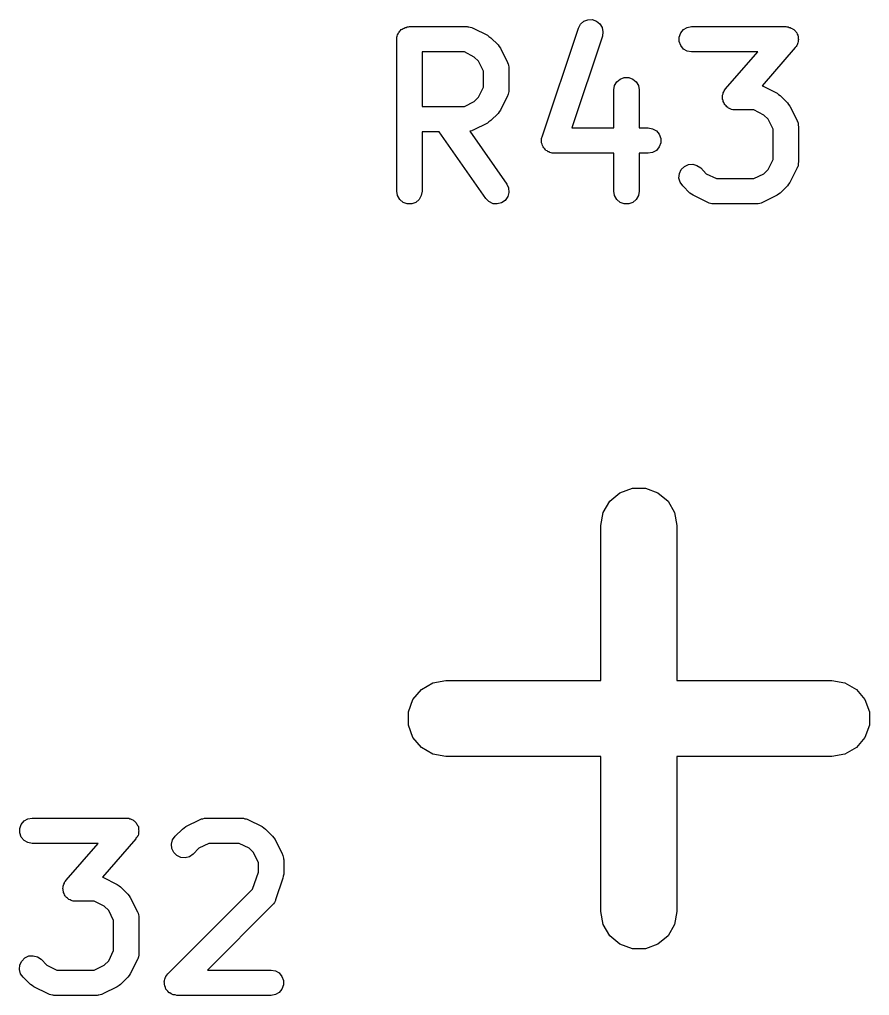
# Model space of a CAD drawing. Extents: x 83.4 to 168.1, y -157.3 to -85.4.
# Drawn here: x 134.279 to 137.634, y -117.332 to -113.479 of the extents above; entities that cross this region are included whole.
import ezdxf

# ---------------------------------------------------------------- set-up
doc = ezdxf.new("R2010")
doc.units = 0
doc.header["$MEASUREMENT"] = 0
doc.layers.add('BLACK', color=7, linetype='CONTINUOUS')

msp = doc.modelspace()

# ---------------------------------------------------------------- linework, layer by layer
at = {"layer": 'Black'}
for p, q in [((135.805, -113.51), (135.809, -113.508)), ((135.809, -113.508), (135.814, -113.508)), ((135.814, -113.508), (135.818, -113.507)), ((135.818, -113.507), (136.046, -113.507)), ((136.046, -113.507), (136.049, -113.508)), ((136.049, -113.508), (136.052, -113.508)), ((136.052, -113.508), (136.058, -113.509)), ((136.058, -113.509), (136.064, -113.51)), ((136.485, -113.513), (136.493, -113.498)), ((136.493, -113.498), (136.506, -113.486)), ((136.506, -113.486), (136.522, -113.48)), ((136.522, -113.48), (136.54, -113.479)), ((136.54, -113.479), (136.556, -113.485)), ((136.556, -113.485), (136.57, -113.496)), ((136.57, -113.496), (136.579, -113.51)), ((136.915, -113.51), (136.932, -113.507)), ((136.932, -113.507), (137.304, -113.507)), ((137.304, -113.507), (137.308, -113.508)), ((137.308, -113.508), (137.313, -113.508)), ((137.313, -113.508), (137.317, -113.51)), ((135.769, -113.549), (135.77, -113.545)), ((135.77, -113.545), (135.771, -113.54)), ((135.771, -113.54), (135.773, -113.536)), ((135.773, -113.536), (135.775, -113.532)), ((135.775, -113.532), (135.777, -113.529)), ((135.777, -113.529), (135.78, -113.525)), ((135.78, -113.525), (135.783, -113.522)), ((135.783, -113.522), (135.786, -113.519)), ((135.786, -113.519), (135.79, -113.517)), ((135.79, -113.517), (135.793, -113.514)), ((135.793, -113.514), (135.797, -113.513)), ((135.797, -113.513), (135.801, -113.51)), ((135.801, -113.51), (135.805, -113.51)), ((136.064, -113.51), (136.066, -113.512)), ((136.066, -113.512), (136.069, -113.513)), ((136.069, -113.513), (136.126, -113.541)), ((136.126, -113.541), (136.132, -113.546)), ((136.132, -113.546), (136.139, -113.551)), ((136.342, -113.942), (136.485, -113.513)), ((136.58, -113.545), (136.459, -113.907)), ((136.579, -113.51), (136.582, -113.527)), ((136.582, -113.527), (136.58, -113.545)), ((136.883, -113.549), (136.889, -113.532)), ((136.889, -113.532), (136.9, -113.519)), ((136.9, -113.519), (136.915, -113.51)), ((137.317, -113.51), (137.321, -113.51)), ((137.321, -113.51), (137.325, -113.513)), ((137.325, -113.513), (137.33, -113.515)), ((137.33, -113.515), (137.332, -113.517)), ((137.332, -113.517), (137.336, -113.519)), ((137.336, -113.519), (137.339, -113.523)), ((137.339, -113.523), (137.343, -113.526)), ((137.343, -113.526), (137.344, -113.529)), ((137.344, -113.529), (137.347, -113.532)), ((137.347, -113.532), (137.349, -113.537)), ((137.349, -113.537), (137.351, -113.541)), ((137.351, -113.541), (137.352, -113.545)), ((137.352, -113.545), (137.353, -113.549)), ((135.768, -113.557), (135.769, -113.553)), ((135.768, -114.157), (135.768, -113.557)), ((135.769, -113.553), (135.769, -113.549)), ((136.139, -113.551), (136.168, -113.579)), ((136.168, -113.579), (136.172, -113.586)), ((136.172, -113.586), (136.177, -113.592)), ((136.883, -113.566), (136.883, -113.549)), ((136.889, -113.582), (136.883, -113.566)), ((136.9, -113.596), (136.889, -113.582)), ((137.344, -113.586), (137.341, -113.59)), ((137.347, -113.582), (137.344, -113.586)), ((137.348, -113.579), (137.347, -113.582)), ((137.35, -113.575), (137.348, -113.579)), ((137.351, -113.571), (137.35, -113.575)), ((137.353, -113.566), (137.351, -113.571)), ((137.353, -113.549), (137.353, -113.554)), ((137.353, -113.554), (137.354, -113.558)), ((137.354, -113.558), (137.353, -113.562)), ((137.353, -113.562), (137.353, -113.566)), ((135.868, -113.607), (135.868, -113.822)), ((136.035, -113.607), (135.868, -113.607)), ((136.074, -113.627), (136.035, -113.607)), ((136.177, -113.592), (136.205, -113.649)), ((136.915, -113.604), (136.9, -113.596)), ((136.932, -113.607), (136.915, -113.604)), ((137.193, -113.607), (136.932, -113.607)), ((137.066, -113.753), (137.193, -113.607)), ((137.341, -113.59), (137.21, -113.741)), ((136.091, -113.644), (136.074, -113.627)), ((136.111, -113.683), (136.091, -113.644)), ((136.205, -113.649), (136.206, -113.652)), ((136.206, -113.652), (136.208, -113.654)), ((136.208, -113.654), (136.209, -113.66)), ((136.209, -113.66), (136.21, -113.666)), ((136.111, -113.746), (136.111, -113.683)), ((136.21, -113.666), (136.21, -113.669)), ((136.21, -113.669), (136.211, -113.672)), ((136.211, -113.672), (136.211, -113.757)), ((136.625, -113.757), (136.628, -113.74)), ((136.628, -113.74), (136.637, -113.725)), ((136.637, -113.725), (136.65, -113.714)), ((136.65, -113.714), (136.666, -113.708)), ((136.666, -113.708), (136.684, -113.708)), ((136.684, -113.708), (136.7, -113.714)), ((136.7, -113.714), (136.713, -113.725)), ((136.713, -113.725), (136.722, -113.74)), ((136.722, -113.74), (136.725, -113.757)), ((136.091, -113.785), (136.111, -113.746)), ((136.206, -113.777), (136.205, -113.78)), ((136.208, -113.774), (136.206, -113.777)), ((136.209, -113.769), (136.208, -113.774)), ((136.21, -113.763), (136.209, -113.769)), ((136.211, -113.757), (136.21, -113.76)), ((136.21, -113.76), (136.21, -113.763)), ((136.625, -113.907), (136.625, -113.757)), ((136.725, -113.757), (136.725, -113.907)), ((137.054, -113.777), (137.056, -113.773)), ((137.054, -113.781), (137.054, -113.777)), ((137.056, -113.773), (137.057, -113.768)), ((137.057, -113.768), (137.059, -113.765)), ((137.059, -113.765), (137.06, -113.761)), ((137.06, -113.761), (137.063, -113.757)), ((137.063, -113.757), (137.066, -113.753)), ((137.21, -113.741), (137.212, -113.741)), ((137.212, -113.741), (137.269, -113.77)), ((137.269, -113.77), (137.275, -113.775)), ((137.275, -113.775), (137.282, -113.779)), ((137.282, -113.779), (137.31, -113.808)), ((136.035, -113.822), (136.074, -113.802)), ((136.074, -113.802), (136.091, -113.785)), ((136.205, -113.78), (136.177, -113.837)), ((137.054, -113.785), (137.054, -113.781)), ((137.054, -113.79), (137.054, -113.785)), ((137.054, -113.795), (137.054, -113.79)), ((137.056, -113.798), (137.054, -113.795)), ((137.056, -113.802), (137.056, -113.798)), ((137.059, -113.806), (137.056, -113.802)), ((137.06, -113.811), (137.059, -113.806)), ((137.063, -113.814), (137.06, -113.811)), ((137.065, -113.817), (137.063, -113.814)), ((137.068, -113.82), (137.065, -113.817)), ((137.31, -113.808), (137.315, -113.814)), ((137.315, -113.814), (137.32, -113.821)), ((135.868, -113.822), (136.035, -113.822)), ((136.168, -113.85), (136.139, -113.878)), ((136.172, -113.843), (136.168, -113.85)), ((136.177, -113.837), (136.172, -113.843)), ((137.071, -113.824), (137.068, -113.82)), ((137.075, -113.826), (137.071, -113.824)), ((137.078, -113.829), (137.075, -113.826)), ((137.082, -113.83), (137.078, -113.829)), ((137.087, -113.833), (137.082, -113.83)), ((137.09, -113.834), (137.087, -113.833)), ((137.094, -113.835), (137.09, -113.834)), ((137.099, -113.835), (137.094, -113.835)), ((137.104, -113.836), (137.099, -113.835)), ((137.178, -113.836), (137.104, -113.836)), ((137.217, -113.856), (137.178, -113.836)), ((137.234, -113.873), (137.217, -113.856)), ((137.32, -113.821), (137.348, -113.878)), ((136.126, -113.888), (136.069, -113.916)), ((136.132, -113.883), (136.126, -113.888)), ((136.139, -113.878), (136.132, -113.883)), ((137.254, -113.912), (137.234, -113.873)), ((137.348, -113.878), (137.349, -113.881)), ((137.349, -113.881), (137.351, -113.883)), ((137.351, -113.883), (137.352, -113.889)), ((137.352, -113.889), (137.353, -113.894)), ((137.353, -113.894), (137.353, -113.897)), ((135.935, -113.922), (135.868, -113.922)), ((135.868, -113.922), (135.868, -114.157)), ((136.12, -114.186), (135.935, -113.922)), ((136.058, -113.92), (136.056, -113.92)), ((136.056, -113.92), (136.202, -114.129)), ((136.064, -113.919), (136.058, -113.92)), ((136.066, -113.917), (136.064, -113.919)), ((136.069, -113.916), (136.066, -113.917)), ((136.459, -113.907), (136.625, -113.907)), ((136.725, -113.907), (136.761, -113.907)), ((136.761, -113.907), (136.778, -113.91)), ((136.778, -113.91), (136.793, -113.919)), ((136.793, -113.919), (136.804, -113.932)), ((136.804, -113.932), (136.81, -113.949)), ((137.254, -114.031), (137.254, -113.912)), ((137.353, -113.897), (137.354, -113.9)), ((137.354, -113.9), (137.354, -114.043)), ((136.339, -113.959), (136.34, -113.954)), ((136.34, -113.962), (136.339, -113.959)), ((136.34, -113.949), (136.341, -113.945)), ((136.34, -113.954), (136.34, -113.949)), ((136.34, -113.966), (136.34, -113.962)), ((136.342, -113.971), (136.34, -113.966)), ((136.341, -113.945), (136.342, -113.942)), ((136.343, -113.976), (136.342, -113.971)), ((136.81, -113.966), (136.804, -113.982)), ((136.81, -113.949), (136.81, -113.966)), ((136.345, -113.979), (136.343, -113.976)), ((136.346, -113.982), (136.345, -113.979)), ((136.349, -113.986), (136.346, -113.982)), ((136.352, -113.99), (136.349, -113.986)), ((136.355, -113.993), (136.352, -113.99)), ((136.357, -113.996), (136.355, -113.993)), ((136.362, -113.998), (136.357, -113.996)), ((136.366, -114.001), (136.362, -113.998)), ((136.369, -114.002), (136.366, -114.001)), ((136.372, -114.004), (136.369, -114.002)), ((136.377, -114.005), (136.372, -114.004)), ((136.382, -114.007), (136.377, -114.005)), ((136.386, -114.007), (136.382, -114.007)), ((136.389, -114.007), (136.386, -114.007)), ((136.625, -114.007), (136.389, -114.007)), ((136.625, -114.157), (136.625, -114.007)), ((136.761, -114.007), (136.725, -114.007)), ((136.725, -114.007), (136.725, -114.157)), ((136.778, -114.004), (136.761, -114.007)), ((136.793, -113.996), (136.778, -114.004)), ((136.804, -113.982), (136.793, -113.996)), ((137.234, -114.071), (137.254, -114.031)), ((137.354, -114.043), (137.353, -114.046)), ((137.353, -114.046), (137.353, -114.049)), ((136.882, -114.105), (136.884, -114.087)), ((136.884, -114.087), (136.891, -114.071)), ((136.891, -114.071), (136.904, -114.059)), ((136.904, -114.059), (136.919, -114.052)), ((136.919, -114.052), (136.937, -114.05)), ((136.937, -114.05), (136.953, -114.055)), ((136.953, -114.055), (136.968, -114.065)), ((136.968, -114.065), (136.99, -114.088)), ((137.217, -114.088), (137.234, -114.071)), ((137.348, -114.065), (137.32, -114.123)), ((137.349, -114.063), (137.348, -114.065)), ((137.351, -114.06), (137.349, -114.063)), ((137.352, -114.054), (137.351, -114.06)), ((137.353, -114.049), (137.352, -114.054)), ((136.887, -114.121), (136.882, -114.105)), ((136.897, -114.136), (136.887, -114.121)), ((136.99, -114.088), (137.03, -114.107)), ((137.03, -114.107), (137.178, -114.107)), ((137.178, -114.107), (137.217, -114.088)), ((137.32, -114.123), (137.315, -114.129)), ((135.771, -114.174), (135.768, -114.157)), ((135.868, -114.157), (135.865, -114.174)), ((136.202, -114.129), (136.209, -114.144)), ((136.211, -114.162), (136.206, -114.178)), ((136.209, -114.144), (136.211, -114.162)), ((136.628, -114.174), (136.625, -114.157)), ((136.725, -114.157), (136.722, -114.174)), ((136.925, -114.164), (136.897, -114.136)), ((136.932, -114.169), (136.925, -114.164)), ((137.282, -114.164), (137.275, -114.169)), ((137.31, -114.136), (137.282, -114.164)), ((137.315, -114.129), (137.31, -114.136)), ((135.78, -114.189), (135.771, -114.174)), ((135.793, -114.201), (135.78, -114.189)), ((135.809, -114.207), (135.793, -114.201)), ((135.843, -114.201), (135.827, -114.207)), ((135.856, -114.189), (135.843, -114.201)), ((135.865, -114.174), (135.856, -114.189)), ((136.132, -114.198), (136.12, -114.186)), ((136.148, -114.206), (136.132, -114.198)), ((136.196, -114.193), (136.182, -114.203)), ((136.206, -114.178), (136.196, -114.193)), ((136.637, -114.189), (136.628, -114.174)), ((136.65, -114.201), (136.637, -114.189)), ((136.666, -114.207), (136.65, -114.201)), ((136.7, -114.201), (136.684, -114.207)), ((136.713, -114.189), (136.7, -114.201)), ((136.722, -114.174), (136.713, -114.189)), ((136.938, -114.173), (136.932, -114.169)), ((136.996, -114.202), (136.938, -114.173)), ((136.998, -114.203), (136.996, -114.202)), ((137.212, -114.202), (137.209, -114.203)), ((137.269, -114.173), (137.212, -114.202)), ((137.275, -114.169), (137.269, -114.173)), ((135.827, -114.207), (135.809, -114.207)), ((136.165, -114.207), (136.148, -114.206)), ((136.182, -114.203), (136.165, -114.207)), ((136.684, -114.207), (136.666, -114.207)), ((137.001, -114.204), (136.998, -114.203)), ((137.007, -114.205), (137.001, -114.204)), ((137.012, -114.207), (137.007, -114.205)), ((137.015, -114.207), (137.012, -114.207)), ((137.018, -114.207), (137.015, -114.207)), ((137.189, -114.207), (137.018, -114.207)), ((137.192, -114.207), (137.189, -114.207)), ((137.195, -114.207), (137.192, -114.207)), ((137.201, -114.205), (137.195, -114.207)), ((137.206, -114.204), (137.201, -114.205)), ((137.209, -114.203), (137.206, -114.204)), ((136.609, -115.38), (136.649, -115.347)), ((136.649, -115.347), (136.698, -115.329)), ((136.698, -115.329), (136.75, -115.329)), ((136.75, -115.329), (136.799, -115.347)), ((136.799, -115.347), (136.839, -115.38)), ((136.583, -115.425), (136.609, -115.38)), ((136.839, -115.38), (136.865, -115.425)), ((136.574, -115.477), (136.583, -115.425)), ((136.865, -115.425), (136.874, -115.477)), ((136.574, -116.089), (136.574, -115.477)), ((136.874, -115.477), (136.874, -116.089)), ((135.911, -116.098), (135.962, -116.089)), ((135.962, -116.089), (136.574, -116.089)), ((136.874, -116.089), (137.486, -116.089)), ((137.486, -116.089), (137.537, -116.098)), ((135.832, -116.164), (135.866, -116.124)), ((135.866, -116.124), (135.911, -116.098)), ((137.537, -116.098), (137.583, -116.124)), ((137.583, -116.124), (137.616, -116.164)), ((135.815, -116.212), (135.832, -116.164)), ((137.616, -116.164), (137.634, -116.212)), ((135.815, -116.265), (135.815, -116.212)), ((137.634, -116.212), (137.634, -116.265)), ((135.832, -116.314), (135.815, -116.265)), ((137.634, -116.265), (137.616, -116.314)), ((135.866, -116.353), (135.832, -116.314)), ((137.616, -116.314), (137.583, -116.353)), ((135.911, -116.379), (135.866, -116.353)), ((137.583, -116.353), (137.537, -116.379)), ((135.962, -116.389), (135.911, -116.379)), ((136.574, -116.389), (135.962, -116.389)), ((136.574, -117), (136.574, -116.389)), ((137.486, -116.389), (136.874, -116.389)), ((136.874, -116.389), (136.874, -117)), ((137.537, -116.379), (137.486, -116.389)), ((134.28, -116.673), (134.285, -116.657)), ((134.285, -116.657), (134.297, -116.643)), ((134.297, -116.643), (134.312, -116.635)), ((134.312, -116.635), (134.329, -116.632)), ((134.329, -116.632), (134.7, -116.632)), ((134.7, -116.632), (134.705, -116.632)), ((134.705, -116.632), (134.71, -116.632)), ((134.71, -116.632), (134.713, -116.634)), ((134.713, -116.634), (134.717, -116.635)), ((134.717, -116.635), (134.722, -116.637)), ((134.722, -116.637), (134.726, -116.639)), ((134.726, -116.639), (134.729, -116.641)), ((134.729, -116.641), (134.732, -116.643)), ((134.732, -116.643), (134.735, -116.647)), ((134.735, -116.647), (134.739, -116.65)), ((134.739, -116.65), (134.741, -116.654)), ((134.741, -116.654), (134.744, -116.657)), ((134.744, -116.657), (134.745, -116.661)), ((134.745, -116.661), (134.748, -116.665)), ((134.748, -116.665), (134.748, -116.669)), ((134.929, -116.67), (134.935, -116.665)), ((134.935, -116.665), (134.992, -116.637)), ((134.992, -116.637), (134.995, -116.636)), ((134.995, -116.636), (134.997, -116.635)), ((134.997, -116.635), (135.003, -116.634)), ((135.003, -116.634), (135.009, -116.632)), ((135.009, -116.632), (135.012, -116.632)), ((135.012, -116.632), (135.014, -116.632)), ((135.014, -116.632), (135.157, -116.632)), ((135.157, -116.632), (135.16, -116.632)), ((135.16, -116.632), (135.163, -116.632)), ((135.163, -116.632), (135.169, -116.634)), ((135.169, -116.634), (135.174, -116.635)), ((135.174, -116.635), (135.177, -116.636)), ((135.177, -116.636), (135.18, -116.637)), ((135.18, -116.637), (135.237, -116.665)), ((135.237, -116.665), (135.243, -116.67)), ((134.28, -116.69), (134.28, -116.673)), ((134.285, -116.707), (134.28, -116.69)), ((134.297, -116.72), (134.285, -116.707)), ((134.744, -116.707), (134.74, -116.71)), ((134.745, -116.703), (134.744, -116.707)), ((134.747, -116.7), (134.745, -116.703)), ((134.748, -116.695), (134.747, -116.7)), ((134.748, -116.669), (134.749, -116.673)), ((134.749, -116.69), (134.748, -116.695)), ((134.749, -116.673), (134.749, -116.678)), ((134.749, -116.678), (134.75, -116.683)), ((134.75, -116.683), (134.749, -116.686)), ((134.749, -116.686), (134.749, -116.69)), ((134.883, -116.718), (134.893, -116.703)), ((134.893, -116.703), (134.922, -116.675)), ((134.922, -116.675), (134.929, -116.67)), ((135.243, -116.67), (135.25, -116.675)), ((135.25, -116.675), (135.278, -116.703)), ((135.278, -116.703), (135.283, -116.71)), ((134.312, -116.728), (134.297, -116.72)), ((134.329, -116.732), (134.312, -116.728)), ((134.59, -116.732), (134.329, -116.732)), ((134.463, -116.877), (134.59, -116.732)), ((134.738, -116.714), (134.606, -116.865)), ((134.74, -116.71), (134.738, -116.714)), ((134.879, -116.734), (134.883, -116.718)), ((134.88, -116.752), (134.879, -116.734)), ((135.026, -116.732), (134.987, -116.751)), ((135.146, -116.732), (135.026, -116.732)), ((135.185, -116.751), (135.146, -116.732)), ((135.283, -116.71), (135.288, -116.716)), ((135.288, -116.716), (135.316, -116.773)), ((134.888, -116.767), (134.88, -116.752)), ((134.9, -116.78), (134.888, -116.767)), ((134.916, -116.787), (134.9, -116.78)), ((134.95, -116.784), (134.933, -116.788)), ((134.964, -116.774), (134.95, -116.784)), ((134.987, -116.751), (134.964, -116.774)), ((135.202, -116.768), (135.185, -116.751)), ((135.222, -116.808), (135.202, -116.768)), ((135.316, -116.773), (135.317, -116.776)), ((135.317, -116.776), (135.319, -116.779)), ((135.319, -116.779), (135.32, -116.784)), ((135.32, -116.784), (135.321, -116.79)), ((134.933, -116.788), (134.916, -116.787)), ((135.222, -116.845), (135.222, -116.808)), ((135.321, -116.79), (135.321, -116.793)), ((135.321, -116.793), (135.322, -116.796)), ((135.322, -116.796), (135.322, -116.853)), ((135.199, -116.912), (135.222, -116.845)), ((135.32, -116.861), (135.319, -116.869)), ((135.322, -116.853), (135.32, -116.861)), ((134.451, -116.901), (134.453, -116.897)), ((134.453, -116.897), (134.454, -116.892)), ((134.454, -116.892), (134.456, -116.889)), ((134.456, -116.889), (134.457, -116.885)), ((134.457, -116.885), (134.46, -116.881)), ((134.46, -116.881), (134.463, -116.877)), ((134.606, -116.865), (134.608, -116.865)), ((134.608, -116.865), (134.665, -116.894)), ((134.665, -116.894), (134.672, -116.899)), ((134.672, -116.899), (134.678, -116.903)), ((135.319, -116.869), (135.29, -116.954)), ((134.45, -116.909), (134.451, -116.905)), ((134.451, -116.914), (134.45, -116.909)), ((134.451, -116.905), (134.451, -116.901)), ((134.451, -116.919), (134.451, -116.914)), ((134.452, -116.922), (134.451, -116.919)), ((134.453, -116.926), (134.452, -116.922)), ((134.455, -116.93), (134.453, -116.926)), ((134.457, -116.935), (134.455, -116.93)), ((134.459, -116.938), (134.457, -116.935)), ((134.461, -116.941), (134.459, -116.938)), ((134.678, -116.903), (134.707, -116.932)), ((134.707, -116.932), (134.712, -116.938)), ((134.712, -116.938), (134.716, -116.945)), ((134.865, -117.246), (135.199, -116.912)), ((134.465, -116.945), (134.461, -116.941)), ((134.468, -116.948), (134.465, -116.945)), ((134.471, -116.95), (134.468, -116.948)), ((134.474, -116.953), (134.471, -116.95)), ((134.479, -116.955), (134.474, -116.953)), ((134.483, -116.957), (134.479, -116.955)), ((134.487, -116.958), (134.483, -116.957)), ((134.491, -116.959), (134.487, -116.958)), ((134.495, -116.959), (134.491, -116.959)), ((134.5, -116.96), (134.495, -116.959)), ((134.574, -116.96), (134.5, -116.96)), ((134.613, -116.98), (134.574, -116.96)), ((134.716, -116.945), (134.745, -117.002)), ((135.278, -116.974), (135.021, -117.232)), ((135.28, -116.972), (135.278, -116.974)), ((135.282, -116.97), (135.28, -116.972)), ((135.285, -116.965), (135.282, -116.97)), ((135.288, -116.96), (135.285, -116.965)), ((135.289, -116.957), (135.288, -116.96)), ((135.29, -116.954), (135.289, -116.957)), ((134.631, -116.997), (134.613, -116.98)), ((134.65, -117.036), (134.631, -116.997)), ((134.745, -117.002), (134.746, -117.005)), ((134.746, -117.005), (134.747, -117.007)), ((134.747, -117.007), (134.748, -117.013)), ((134.748, -117.013), (134.75, -117.019)), ((136.583, -117.052), (136.574, -117)), ((136.874, -117), (136.865, -117.052)), ((134.65, -117.155), (134.65, -117.036)), ((134.75, -117.019), (134.75, -117.022)), ((134.75, -117.022), (134.75, -117.024)), ((134.75, -117.024), (134.75, -117.167)), ((136.609, -117.097), (136.583, -117.052)), ((136.865, -117.052), (136.839, -117.097)), ((136.649, -117.13), (136.609, -117.097)), ((136.698, -117.148), (136.649, -117.13)), ((136.799, -117.13), (136.75, -117.148)), ((136.839, -117.097), (136.799, -117.13)), ((134.631, -117.195), (134.65, -117.155)), ((134.75, -117.167), (134.75, -117.17)), ((136.75, -117.148), (136.698, -117.148)), ((134.28, -117.211), (134.288, -117.196)), ((134.288, -117.196), (134.3, -117.183)), ((134.3, -117.183), (134.316, -117.176)), ((134.316, -117.176), (134.333, -117.175)), ((134.333, -117.175), (134.35, -117.179)), ((134.35, -117.179), (134.364, -117.189)), ((134.364, -117.189), (134.387, -117.212)), ((134.613, -117.212), (134.631, -117.195)), ((134.745, -117.19), (134.716, -117.247)), ((134.746, -117.187), (134.745, -117.19)), ((134.747, -117.184), (134.746, -117.187)), ((134.748, -117.179), (134.747, -117.184)), ((134.75, -117.173), (134.748, -117.179)), ((134.75, -117.17), (134.75, -117.173)), ((134.279, -117.229), (134.28, -117.211)), ((134.283, -117.246), (134.279, -117.229)), ((134.293, -117.26), (134.283, -117.246)), ((134.387, -117.212), (134.426, -117.232)), ((134.426, -117.232), (134.574, -117.232)), ((134.574, -117.232), (134.613, -117.212)), ((134.861, -117.252), (134.865, -117.246)), ((135.021, -117.232), (135.272, -117.232)), ((135.272, -117.232), (135.289, -117.235)), ((135.289, -117.235), (135.304, -117.243)), ((135.304, -117.243), (135.315, -117.257)), ((134.322, -117.288), (134.293, -117.26)), ((134.707, -117.26), (134.678, -117.288)), ((134.712, -117.253), (134.707, -117.26)), ((134.716, -117.247), (134.712, -117.253)), ((134.85, -117.277), (134.851, -117.275)), ((134.851, -117.284), (134.85, -117.277)), ((134.851, -117.273), (134.853, -117.267)), ((134.851, -117.275), (134.851, -117.273)), ((134.851, -117.29), (134.851, -117.284)), ((134.853, -117.267), (134.855, -117.26)), ((134.855, -117.26), (134.856, -117.259)), ((134.856, -117.259), (134.857, -117.257)), ((134.857, -117.257), (134.861, -117.252)), ((135.315, -117.257), (135.321, -117.273)), ((135.321, -117.273), (135.321, -117.29)), ((134.329, -117.293), (134.322, -117.288)), ((134.335, -117.298), (134.329, -117.293)), ((134.392, -117.326), (134.335, -117.298)), ((134.665, -117.298), (134.608, -117.326)), ((134.672, -117.293), (134.665, -117.298)), ((134.678, -117.288), (134.672, -117.293)), ((134.852, -117.292), (134.851, -117.29)), ((134.852, -117.294), (134.852, -117.292)), ((134.855, -117.3), (134.852, -117.294)), ((134.857, -117.307), (134.855, -117.3)), ((134.858, -117.308), (134.857, -117.307)), ((134.859, -117.31), (134.858, -117.308)), ((134.864, -117.315), (134.859, -117.31)), ((134.868, -117.32), (134.864, -117.315)), ((134.87, -117.321), (134.868, -117.32)), ((134.872, -117.322), (134.87, -117.321)), ((134.877, -117.325), (134.872, -117.322)), ((135.304, -117.32), (135.289, -117.328)), ((135.315, -117.307), (135.304, -117.32)), ((135.321, -117.29), (135.315, -117.307)), ((134.395, -117.327), (134.392, -117.326)), ((134.397, -117.328), (134.395, -117.327)), ((134.403, -117.33), (134.397, -117.328)), ((134.409, -117.331), (134.403, -117.33)), ((134.412, -117.331), (134.409, -117.331)), ((134.414, -117.332), (134.412, -117.331)), ((134.586, -117.332), (134.414, -117.332)), ((134.589, -117.331), (134.586, -117.332)), ((134.592, -117.331), (134.589, -117.331)), ((134.597, -117.33), (134.592, -117.331)), ((134.603, -117.328), (134.597, -117.33)), ((134.606, -117.327), (134.603, -117.328)), ((134.608, -117.326), (134.606, -117.327)), ((134.883, -117.328), (134.877, -117.325)), ((134.885, -117.329), (134.883, -117.328)), ((134.887, -117.33), (134.885, -117.329)), ((134.894, -117.33), (134.887, -117.33)), ((134.9, -117.332), (134.894, -117.33)), ((135.272, -117.332), (134.9, -117.332)), ((135.289, -117.328), (135.272, -117.332))]:
    msp.add_line(p, q, dxfattribs=at)

doc.saveas('drawing.dxf')
